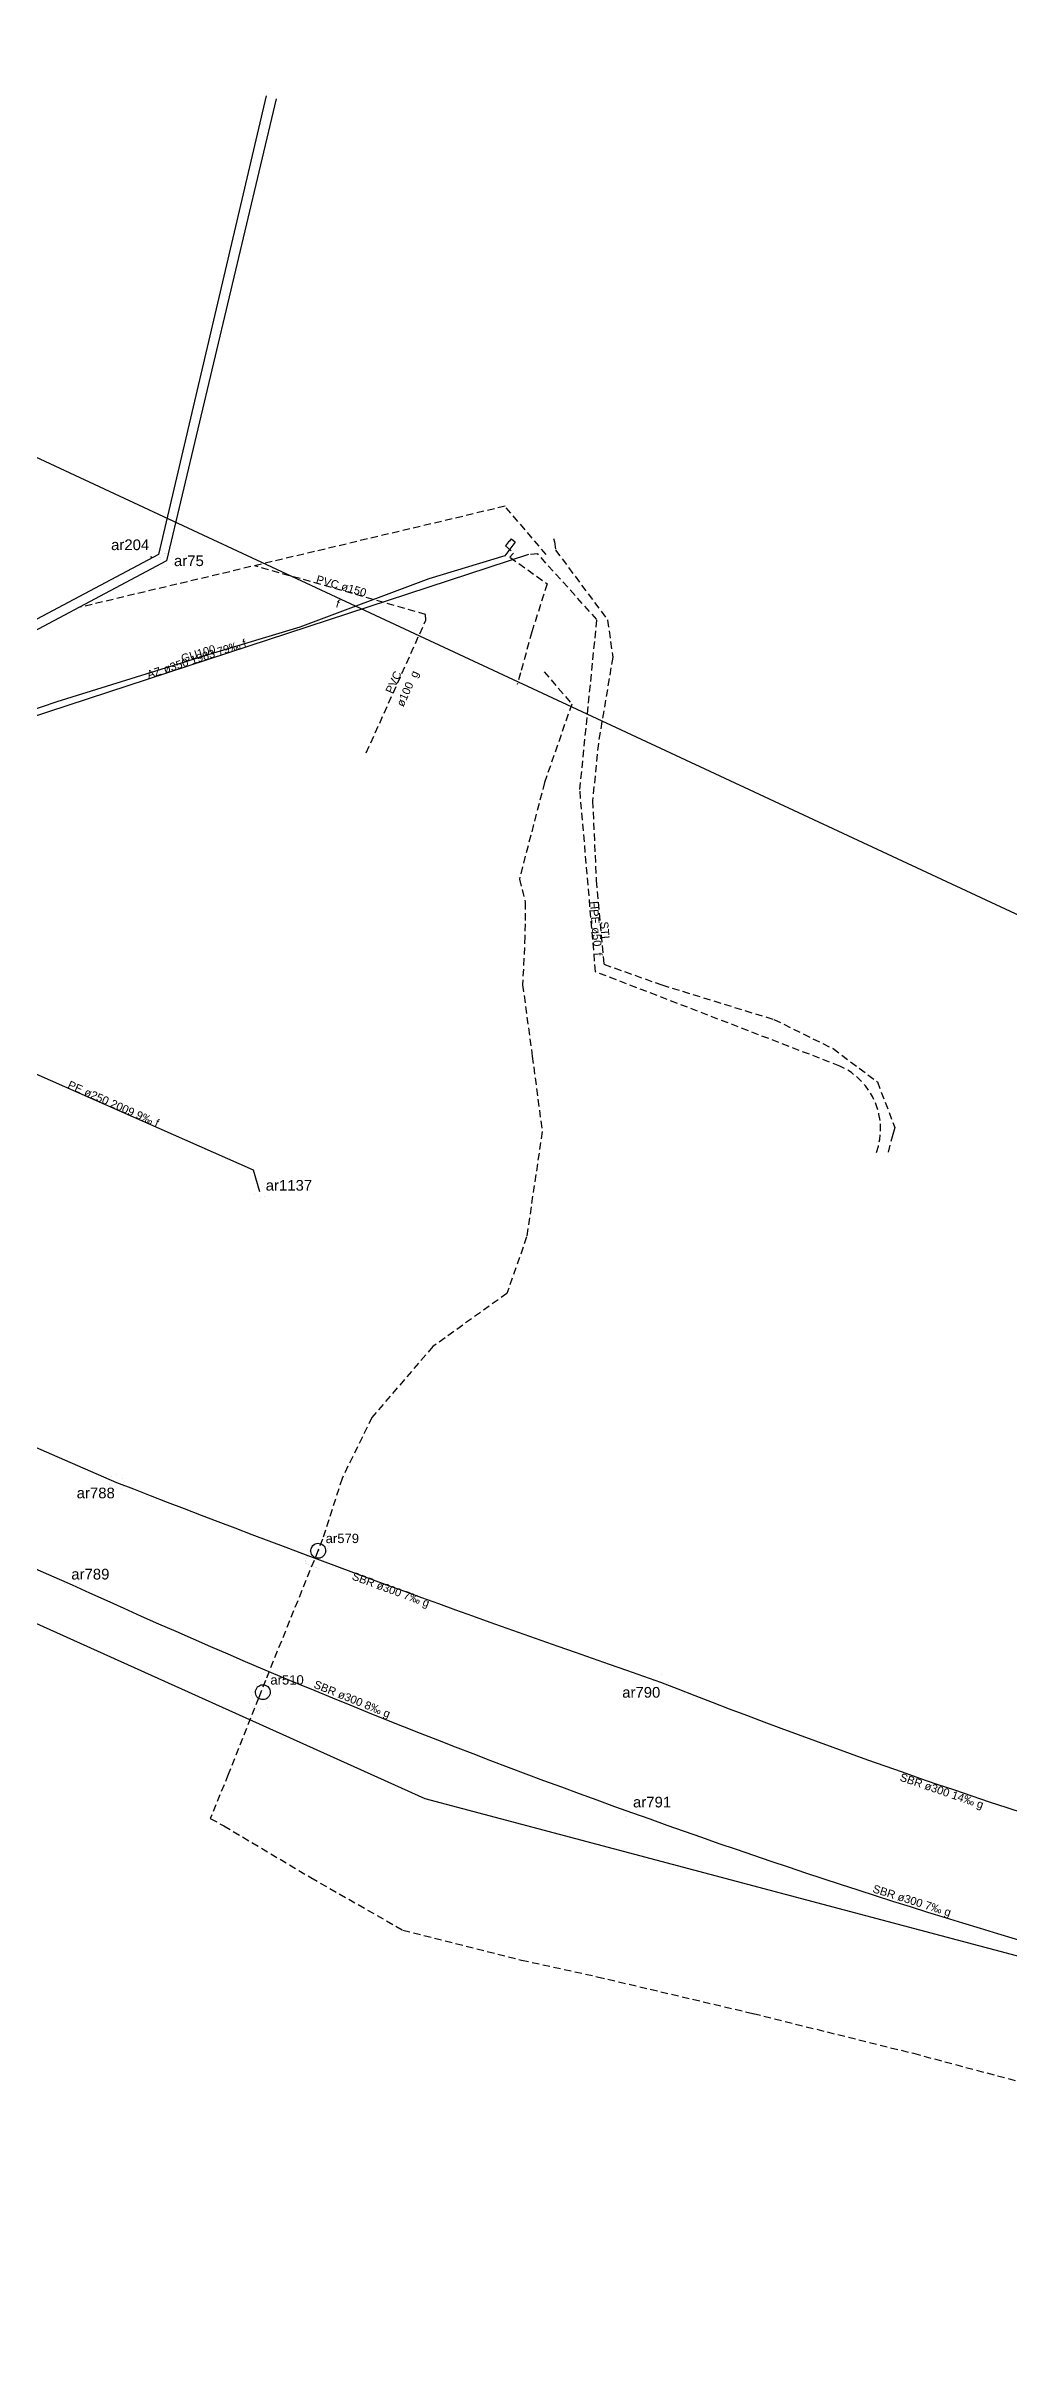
# Model space of a CAD drawing. Header units: metres. Extents: x 2810449 to 2811324, y 1183825 to 1184135.
# Drawn here: x 2811006.8 to 2811073.1, y 1183855.5 to 1184013.5 of the extents above; entities that cross this region are included whole.
import ezdxf

# ---------------------------------------------------------------- set-up
doc = ezdxf.new("R2010")
doc.units = ezdxf.units.M
doc.linetypes.add('DASHED', pattern=[0.75, 0.5, -0.25])
for name, color, linetype in [('bew_bauwerk', 7, 'Continuous'), ('bew_bauwerk_text', 7, 'Continuous'), ('bew_leitung', 7, 'Continuous'), ('bew_leitung_text', 7, 'Continuous'), ('Haltung--L-', 7, 'Continuous'), ('Haltung--T-', 7, 'Continuous'), ('Normschacht--T-', 7, 'Continuous'), ('Normschacht--T-_125_7_0', 7, 'Continuous'), ('Normschacht--T-_137_5_0', 7, 'Continuous'), ('Normschacht--T-_142_5_1', 7, 'Continuous'), ('Normschacht--T-_STD', 7, 'Continuous'), ('Sonderbauwerk--Fl-che-', 7, 'Continuous'), ('Spezialbauwerk', 7, 'Continuous'), ('war_bauwerk', 7, 'Continuous'), ('war_bauwerk_text', 7, 'Continuous'), ('war_leitung', 7, 'Continuous'), ('war_leitung_text', 7, 'Continuous'), ('war_privat_leitung', 7, 'DASHED'), ('war_privat_leitung_text', 7, 'DASHED'), ('was-r_bauwerk', 7, 'Continuous'), ('was-r_bauwerk_text', 7, 'Continuous'), ('was-r_leitung', 7, 'Continuous'), ('was-r_leitung_text', 7, 'Continuous'), ('was-r_privat_leitung', 7, 'DASHED'), ('wkn_leitung', 7, 'Continuous'), ('wkn_leitung_text', 7, 'Continuous'), ('wkn_privat_bauwerk', 7, 'DASHED'), ('wkn_privat_bauwerk_text', 7, 'DASHED'), ('wkn_privat_leitung', 7, 'DASHED'), ('wkn_privat_leitung_text', 7, 'DASHED')]:
    doc.layers.add(name, color=color, linetype=linetype)
doc.layers.add('Projektgrenze', color=7, linetype='Continuous', true_color=0xff6347)
doc.styles.get("Standard").update_dxf_attribs({"font": 'simplex.shx'})

# ---------------------------------------------------------------- blocks, each defined once
blk = doc.blocks.new('Normschacht--T-_125_7_0')
at = {"layer": 'Normschacht--T-_125_7_0', "color": 23, "linetype": 'Continuous', "true_color": 0xbd7e7e, "const_width": 0.001}
for points in [[(0.512, 0.002), (0.507, -0.068), (0.494, -0.135), (0.472, -0.198), (0.441, -0.257), (0.404, -0.312), (0.361, -0.361), (0.312, -0.404), (0.258, -0.441), (0.199, -0.471), (0.136, -0.493), (0.069, -0.507), (0.001, -0.511), (-0.069, -0.507), (-0.136, -0.494), (-0.199, -0.471), (-0.258, -0.441), (-0.312, -0.404), (-0.362, -0.361), (-0.405, -0.312), (-0.442, -0.257), (-0.472, -0.198), (-0.494, -0.135), (-0.508, -0.068), (-0.512, 0.002), (-0.508, 0.07), (-0.494, 0.136), (-0.472, 0.2), (-0.442, 0.259), (-0.405, 0.313), (-0.362, 0.362), (-0.312, 0.405), (-0.258, 0.442), (-0.199, 0.473), (-0.136, 0.494), (-0.069, 0.508), (0.001, 0.513), (0.069, 0.508), (0.136, 0.494), (0.199, 0.473), (0.258, 0.442), (0.312, 0.405), (0.361, 0.362), (0.404, 0.313), (0.441, 0.259), (0.472, 0.2), (0.493, 0.136), (0.508, 0.07), (0.512, 0.002)], [(0.459, 0.002), (0.455, 0.063), (0.444, 0.123), (0.423, 0.179), (0.396, 0.232), (0.363, 0.281), (0.324, 0.325), (0.28, 0.364), (0.231, 0.396), (0.178, 0.424), (0.122, 0.445), (0.062, 0.456), (0.001, 0.46), (-0.061, 0.456), (-0.122, 0.444), (-0.179, 0.424), (-0.232, 0.396), (-0.281, 0.364), (-0.325, 0.325), (-0.363, 0.281), (-0.396, 0.232), (-0.424, 0.179), (-0.444, 0.122), (-0.456, 0.063), (-0.46, 0.002), (-0.456, -0.06), (-0.444, -0.121), (-0.424, -0.178), (-0.396, -0.231), (-0.364, -0.28), (-0.325, -0.324), (-0.281, -0.363), (-0.232, -0.396), (-0.178, -0.423), (-0.122, -0.443), (-0.061, -0.455), (0.001, -0.459), (0.062, -0.455), (0.122, -0.443), (0.178, -0.423), (0.231, -0.395), (0.28, -0.362), (0.324, -0.324), (0.363, -0.28), (0.396, -0.231), (0.423, -0.178), (0.443, -0.121), (0.455, -0.06), (0.459, 0.002)]]:
    blk.add_lwpolyline(points, dxfattribs=at)
blk = doc.blocks.new('Normschacht--T-_137_5_0')
at = {"layer": 'Normschacht--T-_137_5_0', "color": 163, "linetype": 'Continuous', "true_color": 0x7e7ebd, "const_width": 0.001}
blk.add_lwpolyline([(0.419, -0.001), (0.416, -0.057), (0.405, -0.112), (0.386, -0.163), (0.361, -0.212), (0.331, -0.256), (0.296, -0.297), (0.256, -0.332), (0.211, -0.362), (0.163, -0.387), (0.111, -0.405), (0.056, -0.416), (0, -0.42), (-0.056, -0.416), (-0.111, -0.405), (-0.163, -0.386), (-0.212, -0.361), (-0.256, -0.332), (-0.296, -0.297), (-0.331, -0.256), (-0.361, -0.212), (-0.386, -0.163), (-0.405, -0.111), (-0.416, -0.057), (-0.419, 0), (-0.416, 0.056), (-0.405, 0.111), (-0.386, 0.163), (-0.361, 0.211), (-0.331, 0.255), (-0.296, 0.295), (-0.256, 0.331), (-0.211, 0.361), (-0.163, 0.385), (-0.111, 0.404), (-0.057, 0.415), (0, 0.419), (0.056, 0.415), (0.111, 0.404), (0.163, 0.386), (0.212, 0.361), (0.256, 0.331), (0.296, 0.296), (0.332, 0.255), (0.362, 0.211), (0.386, 0.163), (0.405, 0.111), (0.416, 0.056), (0.419, -0.001)], dxfattribs=at)
blk = doc.blocks.new('Normschacht--T-_STD')
at = {"layer": 'Normschacht--T-_STD', "color": 80, "linetype": 'Continuous', "true_color": 0x3fff00, "const_width": 0.001}
blk.add_lwpolyline([(0.524, -0.001), (0.519, -0.071), (0.506, -0.139), (0.483, -0.204), (0.452, -0.265), (0.414, -0.32), (0.37, -0.371), (0.32, -0.414), (0.264, -0.452), (0.204, -0.483), (0.139, -0.506), (0.071, -0.52), (0, -0.524), (-0.071, -0.52), (-0.139, -0.506), (-0.203, -0.483), (-0.264, -0.452), (-0.319, -0.414), (-0.37, -0.371), (-0.414, -0.32), (-0.451, -0.265), (-0.483, -0.204), (-0.506, -0.139), (-0.519, -0.071), (-0.524, -0.001), (-0.519, 0.07), (-0.506, 0.138), (-0.483, 0.203), (-0.451, 0.264), (-0.414, 0.319), (-0.37, 0.369), (-0.319, 0.413), (-0.264, 0.451), (-0.203, 0.482), (-0.139, 0.505), (-0.071, 0.519), (0, 0.523), (0.071, 0.519), (0.139, 0.505), (0.204, 0.482), (0.264, 0.451), (0.32, 0.413), (0.37, 0.369), (0.414, 0.319), (0.452, 0.264), (0.483, 0.203), (0.506, 0.138), (0.519, 0.07), (0.524, -0.001)], dxfattribs=at)
blk = doc.blocks.new('Normschacht--T-_142_5_1')
at = {"layer": 'Normschacht--T-_142_5_1', "color": 5, "linetype": 'Continuous', "true_color": 0x0000ff, "const_width": 0.001}
blk.add_lwpolyline([(0.419, -0.001), (0.416, -0.057), (0.405, -0.112), (0.386, -0.163), (0.361, -0.212), (0.331, -0.256), (0.296, -0.297), (0.256, -0.332), (0.211, -0.362), (0.163, -0.387), (0.111, -0.405), (0.056, -0.416), (0, -0.42), (-0.056, -0.416), (-0.111, -0.405), (-0.163, -0.386), (-0.212, -0.361), (-0.256, -0.332), (-0.296, -0.297), (-0.331, -0.256), (-0.361, -0.212), (-0.386, -0.163), (-0.405, -0.111), (-0.416, -0.057), (-0.419, 0), (-0.416, 0.056), (-0.405, 0.111), (-0.386, 0.163), (-0.361, 0.211), (-0.331, 0.255), (-0.296, 0.295), (-0.256, 0.331), (-0.211, 0.361), (-0.163, 0.385), (-0.111, 0.404), (-0.057, 0.415), (0, 0.419), (0.056, 0.415), (0.111, 0.404), (0.163, 0.386), (0.212, 0.361), (0.256, 0.331), (0.296, 0.296), (0.332, 0.255), (0.362, 0.211), (0.386, 0.163), (0.405, 0.111), (0.416, 0.056), (0.419, -0.001)], dxfattribs=at)
blk = doc.blocks.new('Spezialbauwerk')
at = {"layer": 'Spezialbauwerk', "color": 160, "linetype": 'Continuous', "true_color": 0x003fff, "const_width": 0.001}
for points in [[(-1.236, 0.644), (1.236, 0.644), (1.236, -0.64), (-1.236, -0.64), (-1.236, 0.644)], [(-1.152, -0.552), (1.152, -0.552), (1.152, 0.556), (-1.152, 0.556), (-1.152, -0.552)]]:
    blk.add_lwpolyline(points, dxfattribs=at)

msp = doc.modelspace()

# ---------------------------------------------------------------- linework, layer by layer
at = {"layer": 'bew_leitung', "color": 92}
for points in [[(2810976.12, 1183930), (2811011.66, 1183914.52)], [(2810972.98, 1183923.01), (2811008.61, 1183907.46)]]:
    msp.add_lwpolyline(points, dxfattribs=at)
for points in [[(2811011.66, 1183914.52, 0.010229), (2811049.15, 1183900.76)], [(2811008.61, 1183907.46, 0.021972), (2811047.21, 1183891.75)], [(2811049.15, 1183900.76, 0.022624), (2811087.54, 1183887.57)], [(2811047.21, 1183891.75, 0.020518), (2811085.72, 1183879.6)]]:
    msp.add_lwpolyline(points, format="xyb", dxfattribs=at)
at = {"layer": 'Haltung--T-', "color": 171, "true_color": 0x8282ff}
msp.add_lwpolyline([(2811013.99, 1183978.34), (2811014.08, 1183978.23)], dxfattribs=at)
at = {"layer": 'Projektgrenze', "color": 0}
msp.add_lwpolyline([(2810448.63, 1183982.7), (2810543.93, 1184046.77), (2810623.55, 1184078.88), (2810745.85, 1184080.1), (2810873.25, 1184041.41), (2810983.98, 1183995.5), (2811151.99, 1183917.19), (2811241.68, 1183900.25), (2811294.33, 1183900.52), (2811288.51, 1183855.54), (2811198.29, 1183859.51), (2811105.16, 1183873.53), (2811032.93, 1183892.71), (2810794.01, 1184000.4), (2810706.17, 1184019.31), (2810619.65, 1184012.97), (2810552.21, 1183998.97), (2810497.3, 1183990.7), (2810476.6, 1183986.4)], close=True, dxfattribs=at)
at = {"layer": 'Sonderbauwerk--Fl-che-', "color": 8, "true_color": 0x6e6e6e}
for points in [[(2811025.13, 1183910.1, -12.360001), (2811025.06, 1183909.95), (2811025.13, 1183910.1)], [(2811021.32, 1183900.35, -12.273254), (2811021.25, 1183900.2), (2811021.32, 1183900.35)]]:
    msp.add_lwpolyline(points, format="xyb", dxfattribs=at)
at = {"layer": 'war_leitung', "color": 160, "true_color": 0x0048ff}
for points in [[(2811021.96, 1184010.09), (2811014.55, 1183978.48)], [(2811014.55, 1183978.48), (2810991.2, 1183966.06), (2810990.42, 1183965.67)], [(2811021.54, 1183934.55), (2811021.1, 1183936.05), (2811001.58, 1183944.65), (2811000.09, 1183944.11)]]:
    msp.add_lwpolyline(points, dxfattribs=at)
at = {"layer": 'war_privat_leitung', "color": 160, "true_color": 0x0048ff}
msp.add_lwpolyline([(2811028.87, 1183964.81), (2811032.98, 1183973.96), (2811032.96, 1183974.35)], dxfattribs=at)
at = {"layer": 'was-r_leitung', "color": 160, "true_color": 0x0048ff}
for points in [[(2811022.66, 1184009.89), (2811015.11, 1183978.04)], [(2811015.11, 1183978.04), (2810991.44, 1183965.46), (2810990.69, 1183965.06)]]:
    msp.add_lwpolyline(points, dxfattribs=at)
at = {"layer": 'was-r_leitung', "color": 202, "true_color": 0xa900e6}
msp.add_lwpolyline([(2811040.05, 1183978.48), (2810994.47, 1183963.54)], dxfattribs=at)
at = {"layer": 'was-r_privat_leitung', "color": 202, "true_color": 0xa900e6}
for points in [[(2811041.27, 1183978.47), (2811038.43, 1183981.8), (2811009.05, 1183974.82)], [(2811032.96, 1183974.35), (2811021.18, 1183977.7)]]:
    msp.add_lwpolyline(points, dxfattribs=at)
at = {"layer": 'was-r_privat_leitung', "color": 181, "true_color": 0xa982e6}
msp.add_lwpolyline([(2811064.03, 1183937.26, 0.391565), (2811061.5, 1183943.22), (2811044.67, 1183949.71), (2811043.59, 1183962.27), (2811044.76, 1183973.99), (2811040.68, 1183978.52), (2811040.05, 1183978.48)], format="xyb", dxfattribs=at)
at = {"layer": 'wkn_leitung', "color": 3}
msp.add_lwpolyline([(2811039.13, 1183979.33), (2811038.96, 1183979.11), (2811038.41, 1183978.39), (2811033.19, 1183976.81), (2811024.28, 1183973.47), (2811018.12, 1183971.61), (2811007.55, 1183968.33), (2811002.12, 1183966.48), (2810996.65, 1183964.37), (2810995.16, 1183964.46)], dxfattribs=at)
at = {"layer": 'wkn_privat_leitung', "color": 3}
for points in [[(2811039.13, 1183979.33), (2811038.93, 1183979.49), (2811038.85, 1183979.55), (2811038.73, 1183979.4), (2811038.68, 1183979.34), (2811038.47, 1183979.07), (2811039.02, 1183978.58), (2811038.94, 1183978.49), (2811038.77, 1183978.29), (2811041.33, 1183976.46), (2811040.28, 1183973.14), (2811039.49, 1183970.32), (2811039.27, 1183969.51)], [(2811041.78, 1183979.59), (2811041.84, 1183979.35), (2811041.91, 1183978.78), (2811045.5, 1183973.96), (2811045.85, 1183971.4), (2811044.86, 1183965.46), (2811044.46, 1183961.49), (2811044.72, 1183956), (2811045.25, 1183950.23), (2811049.23, 1183948.81), (2811056.96, 1183946.43), (2811061.04, 1183944.42), (2811064.09, 1183942.13), (2811065.29, 1183938.98), (2811065.16, 1183938.49), (2811064.76, 1183937.07)], [(2811041.13, 1183970.4), (2811043.03, 1183968.17), (2811041.15, 1183962.76), (2811039.42, 1183956.11), (2811039.82, 1183954.51), (2811039.8, 1183952.15), (2811039.64, 1183948.82), (2811040.31, 1183943.9), (2811040.99, 1183938.7), (2811039.92, 1183931.44), (2811038.56, 1183927.55), (2811033.45, 1183923.88), (2811029.26, 1183919), (2811027.2, 1183914.8), (2811025.86, 1183910.62), (2811025.55, 1183909.84), (2811021.92, 1183900.87), (2811021.45, 1183899.66), (2811019.35, 1183894.38), (2811018.12, 1183891.35), (2811019.06, 1183890.85), (2811025.05, 1183887.28), (2811031.39, 1183883.66), (2811039.57, 1183881.6), (2811044.79, 1183880.45), (2811055.54, 1183877.91), (2811066.57, 1183875.17), (2811078.14, 1183872.08)], [(2811025.63, 1183909.81), (2811025.57, 1183909.83), (2811025.55, 1183909.84)]]:
    msp.add_lwpolyline(points, dxfattribs=at)

# ---------------------------------------------------------------- block references
at = {"layer": 'bew_bauwerk', "color": 80, "lineweight": 0}
for p in [(2811011.66, 1183914.52), (2811008.61, 1183907.46), (2811049.15, 1183900.76), (2811047.21, 1183891.75)]:
    msp.add_blockref('Normschacht--T-_STD', p, dxfattribs=at)
at = {"layer": 'Normschacht--T-', "color": 173, "lineweight": 0}
msp.add_blockref('Normschacht--T-_137_5_0', (2811013.99, 1183978.34), dxfattribs=at)
at = {"layer": 'war_bauwerk', "color": 5, "lineweight": 0}
msp.add_blockref('Normschacht--T-_142_5_1', (2811021.54, 1183934.55), dxfattribs=at)
at = {"layer": 'was-r_bauwerk', "color": 13, "lineweight": 0}
msp.add_blockref('Normschacht--T-_125_7_0', (2811015.11, 1183978.04), dxfattribs=at)
at = {"layer": 'wkn_privat_bauwerk', "color": 250, "lineweight": 0}
for p, rotation in [((2811025.57, 1183909.83), 68.14939999999999), ((2811021.76, 1183900.08), 68.7664)]:
    msp.add_blockref('Spezialbauwerk', p, dxfattribs=dict(at, rotation=rotation))

# ---------------------------------------------------------------- texts
at = {"layer": 'bew_bauwerk_text', "color": 81, "true_color": 0xa3ff75, "char_height": 0.7353}
for s, insert, attachment_point in [('{\\fArial;ar788}', (2811011.54, 1183914.16), 3), ('{\\fArial;ar789}', (2811008.54, 1183907.82), 7), ('{\\fArial;ar790}', (2811049.13, 1183900.42), 3), ('{\\fArial;ar791}', (2811047.25, 1183892.11), 7)]:
    msp.add_mtext(s, dxfattribs=dict(at, insert=insert, attachment_point=attachment_point))
at = {"layer": 'bew_leitung_text', "color": 115, "true_color": 0x6b946c, "char_height": 0.5515}
for s, insert, attachment_point, rotation in [('{\\fArial;SBR ø300 7‰ g}', (2811030.66, 1183907.39), 2, 339.8429), ('{\\fArial;SBR ø300 8‰ g}', (2811027.73, 1183899.18), 8, 337.8589), ('{\\fArial;SBR ø300 14‰ g}', (2811068.62, 1183893.52), 2, 341.0316), ('{\\fArial;SBR ø300 7‰ g}', (2811066.34, 1183885.28), 8, 342.4803)]:
    msp.add_mtext(s, dxfattribs=dict(at, insert=insert, attachment_point=attachment_point, rotation=rotation))
at = {"layer": 'Haltung--L-', "color": 202, "true_color": 0xa900e6, "insert": (2811026.73, 1183974.85), "char_height": 0.5515, "attachment_point": 8, "rotation": 344.1021}
msp.add_mtext('{\\fArial; f}', dxfattribs=at)
at = {"layer": 'war_bauwerk_text', "color": 4, "insert": (2811013.91, 1183978.77), "char_height": 0.7353, "attachment_point": 9}
msp.add_mtext('{\\fArial;ar204}', dxfattribs=at)
at = {"layer": 'war_leitung_text', "color": 4, "insert": (2811011.33, 1183940.35), "char_height": 0.5515, "attachment_point": 8, "rotation": 336.2034}
msp.add_mtext('{\\fArial;PE ø250 2009 9‰ f}', dxfattribs=at)
at = {"layer": 'war_leitung_text', "color": 4, "insert": (2811021.94, 1183934.62), "char_height": 0.7353, "attachment_point": 7}
msp.add_mtext('{\\fArial;ar1137}', dxfattribs=at)
at = {"layer": 'war_privat_leitung_text', "color": 4, "insert": (2811027.07, 1183976.03), "char_height": 0.5515, "attachment_point": 8, "rotation": 344.1021}
msp.add_mtext('{\\fArial;PVC ø150 }', dxfattribs=at)
at = {"layer": 'war_privat_leitung_text', "color": 5, "true_color": 0x0000ff, "char_height": 0.5515, "attachment_point": 8, "rotation": 65.7933}
for s, insert in [('{\\fArial;PVC }', (2811031, 1183969.56)), ('{\\fArial;ø100  g}', (2811032.11, 1183969.06))]:
    msp.add_mtext(s, dxfattribs=dict(at, insert=insert))
at = {"layer": 'was-r_bauwerk_text', "color": 11, "true_color": 0xff8282, "insert": (2811015.62, 1183978.04), "char_height": 0.7353, "attachment_point": 4}
msp.add_mtext('{\\fArial;ar75}', dxfattribs=at)
at = {"layer": 'was-r_leitung_text', "color": 181, "true_color": 0xa982e6, "insert": (2811017.26, 1183971.01), "char_height": 0.5515, "attachment_point": 8, "rotation": 18.126}
msp.add_mtext('{\\fArial;AZ ø350 1983 79‰ f}', dxfattribs=at)
at = {"layer": 'wkn_leitung_text', "color": 71, "true_color": 0xb8ff94, "insert": (2811017.37, 1183971.38), "char_height": 0.5515, "attachment_point": 8, "rotation": 17.2388}
msp.add_mtext('{\\fArial;GU100  }', dxfattribs=at)
at = {"layer": 'wkn_leitung_text', "color": 202, "true_color": 0xa900e6, "insert": (2811044.41, 1183952.68), "char_height": 0.5515, "attachment_point": 8, "rotation": 274.9326}
msp.add_mtext('{\\fArial;HPE ø50  f}', dxfattribs=at)
at = {"layer": 'wkn_privat_bauwerk_text', "color": 160, "true_color": 0x0048ff, "insert": (2811026.07, 1183910.33), "char_height": 0.6434, "attachment_point": 7}
msp.add_mtext('{\\fArial;ar579}', dxfattribs=at)
at = {"layer": 'wkn_privat_bauwerk_text', "color": 160, "true_color": 0x0048ff, "insert": (2811022.26, 1183900.58), "char_height": 0.6434, "attachment_point": 7, "rotation": 0.0191}
msp.add_mtext('{\\fArial;ar510}', dxfattribs=at)
at = {"layer": 'wkn_privat_leitung_text', "color": 71, "true_color": 0xb8ff94, "insert": (2811045.03, 1183952.56), "char_height": 0.5515, "attachment_point": 8, "rotation": 275.2606}
msp.add_mtext('{\\fArial;STI  }', dxfattribs=at)

doc.saveas('drawing.dxf')
